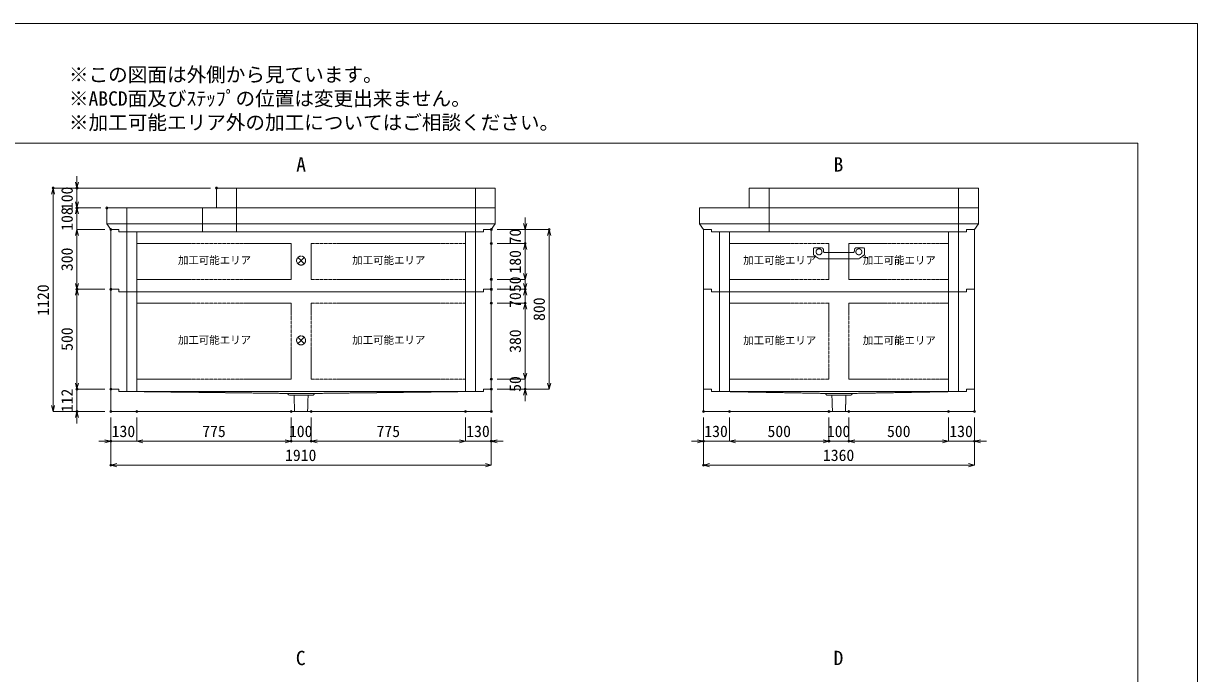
# Model space of a CAD drawing. Units: millimetres, scale not verified. Extents: x -4455 to 4455, y -3150 to 3150.
# Drawn here: x -1438 to 4455, y -109 to 3150 of the extents above; entities that cross this region are included whole.
import ezdxf
from ezdxf.enums import TextEntityAlignment as Align

# ---------------------------------------------------------------- set-up
doc = ezdxf.new("R2010")
doc.units = ezdxf.units.MM
doc.header["$LTSCALE"] = 20
doc.header["$PDMODE"] = 32
doc.header["$PDSIZE"] = 10
doc.linetypes.add('LONG_DASHED1', pattern=[7, 6, -1])
doc.linetypes.add('LONG_DOUBLE_CHAIN', pattern=[21.8, 18, -1, 0.6, -0.6, 0.6, -1])
for name, color, linetype, lineweight in [('0-0_D-TTL', 7, 'Continuous', 9), ('0-1_Defpoints', 7, 'Continuous', 9), ('0-3_D-TTL-TXT', 7, 'Continuous', 9), ('0-4_D-STR-TXT', 7, 'Continuous', 9), ('0-5_D-STR', 7, 'Continuous', 9), ('0-6_D-STR-DIM', 3, 'Continuous', 9), ('0-7_0', 7, 'Continuous', 9), ('0-8_D-STR-STR5', 1, 'LONG_DOUBLE_CHAIN', 9), ('0-9_D-STR-STR3', 2, 'LONG_DASHED1', 9)]:
    doc.layers.add(name, color=color, linetype=linetype, lineweight=lineweight)
doc.styles.add('ＭＳ ゴシック', font='')
doc.styles.get('ＭＳ ゴシック').set_extended_font_data('MS Gothic')

# ---------------------------------------------------------------- blocks, each defined once
blk = doc.blocks.new('A$C4DE05FD1')
at = {"layer": '0-0_D-TTL', "color": 134}
for p, q in [((4000, 76000), (114800, 76000)), ((114800, 76000), (114800, 4000))]:
    blk.add_line(p, q, dxfattribs=at)
at = {"layer": '0-1_Defpoints', "color": 134}
for p, q in [((0, 84000), (118800, 84000)), ((118800, 84000), (118800, 0))]:
    blk.add_line(p, q, dxfattribs=at)
at = {"layer": '0-3_D-TTL-TXT', "style": 'ＭＳ ゴシック'}
for s, p in [('※この図面は外側から見ています。', (43260.9, 79815.7)), ('※ABCD面及びｽﾃｯﾌﾟの位置は変更出来ません。', (43260.9, 78215.7)), ('※加工可能エリア外の加工についてはご相談ください。', (43260.9, 76615.7))]:
    blk.add_text(s, height=962.2, dxfattribs=at).set_placement(p, align=Align.BOTTOM_LEFT)
blk = doc.blocks.new('A$C31CA379A')
at = {"layer": '0-4_D-STR-TXT', "style": 'ＭＳ ゴシック'}
for s, p in [('A', (-325.9, -2190.5)), ('B', (35638.6, -2190.5)), ('C', (-351.4, -35190.5)), ('D', (35638.6, -35190.5))]:
    blk.add_text(s, height=962.2, dxfattribs=at).set_placement(p, align=Align.BOTTOM_LEFT)
blk = doc.blocks.new('A$C0EB83927')
at = {"layer": '0-5_D-STR'}
for p, q in [((-19100, 240), (-19100, -2000)), ((-19100, 240), (-18300, 240)), ((-18300, 0), (-18300, 240)), ((18300, 0), (-18300, 0)), ((19100, 240), (18300, 240)), ((18300, 0), (18300, 240)), ((19100, 240), (19100, -2000)), ((19100, -2000), (-19100, -2000))]:
    blk.add_line(p, q, dxfattribs=at)
at = {"layer": '0-5_D-STR', "linetype": 'LONG_DASHED1'}
for p, q in [((-17680, 0), (-1400, -200)), ((17680, 0), (1400, -200)), ((-1200, -380), (-1400, -200)), ((-1400, -200), (1400, -200)), ((-1200, -380), (1200, -380)), ((-653.3, -2000), (-705, -380)), ((653.3, -2000), (705, -380)), ((1200, -380), (1400, -200))]:
    blk.add_line(p, q, dxfattribs=at)
blk = doc.blocks.new('_Open30')
at = {"layer": '0-7_0'}
blk.add_line((0, 0), (-20, 0), dxfattribs=at)
blk.add_lwpolyline([(-20, 5.36), (0, 0), (-20, -5.36)], dxfattribs=at)
blk = doc.blocks.new('A$C78C0291E')
at = {"layer": '0-5_D-STR'}
for p, q in [((-13600, 240), (-13600, -2000)), ((-13600, 240), (-12800, 240)), ((-12800, 0), (-12800, 240)), ((-12800, 0), (12800, 0)), ((13600, 240), (12800, 240)), ((12800, 0), (12800, 240)), ((13600, 240), (13600, -2000)), ((-13600, -2000), (13600, -2000))]:
    blk.add_line(p, q, dxfattribs=at)
at = {"layer": '0-5_D-STR', "linetype": 'LONG_DASHED1'}
for p, q in [((-12180, 0), (-1400, -200)), ((12180, 0), (1400, -200)), ((-1200, -380), (-1400, -200)), ((1400, -200), (-1400, -200)), ((1200, -380), (-1200, -380)), ((-653.3, -2000), (-705, -380)), ((653.3, -2000), (705, -380)), ((1200, -380), (1400, -200))]:
    blk.add_line(p, q, dxfattribs=at)
blk = doc.blocks.new('A$C27844A11')
at = {"layer": '0-9_D-STR-STR3'}
for p, q in [((-2560, 1000), (-2560, 453.5)), ((-2515.5, 370.3), (-2060.4, 33.6)), ((-2460, 1100), (-1758.4, 1100)), ((1949.4, 0), (-1949.4, 0)), ((-1559.2, 917.4), (-1542, 721.3)), ((1442.4, 630), (-1442.4, 630)), ((1559.2, 917.4), (1542, 721.3)), ((2460, 1100), (1758.4, 1100)), ((2515.5, 370.3), (2060.4, 33.6)), ((2560, 1000), (2560, 453.5))]:
    blk.add_line(p, q, dxfattribs=at)
for centre in [(-2000, 700), (2000, 700)]:
    blk.add_circle(centre, 300, dxfattribs=at)
for centre, radius, start, end in [((-2460, 1000), 100, 90, 180), ((-2460, 453.5), 100, 180, 236.30993), ((-1949.4, 200), 200, 236.30993, 270), ((-1758.4, 900), 200, 5, 90), ((-1442.4, 730), 100, 185, 270), ((1442.4, 730), 100, 270, 355), ((1758.4, 900), 200, 90, 175), ((1949.4, 200), 200, 270, 303.69007), ((2460, 1000), 100, 0, 90), ((2460, 453.5), 100, 303.69007, 0)]:
    blk.add_arc(centre, radius, start, end, dxfattribs=at)
blk = doc.blocks.new('A$C37B4339D')
at = {"layer": '0-5_D-STR', "linetype": 'LONG_DASHED1'}
for p, q in [((-17500, 0), (-17500, 2400)), ((6500, 0), (6500, 2400)), ((9900, 0), (9900, 2400)), ((17500, 0), (17500, 2400))]:
    blk.add_line(p, q, dxfattribs=at)
at = {"layer": '0-5_D-STR'}
for p, q in [((19500, 820), (-19500, 820)), ((-19100, 240), (-18300, 240)), ((-18300, 0), (-18300, 240)), ((19100, 240), (18300, 240))]:
    blk.add_line(p, q, dxfattribs=at)
for points in [[(-19500, 2400), (19500, 2400), (19500, 820), (19100, 240)], [(-19500, 2400), (-19500, 820), (-19100, 240)], [(-18300, 0), (18300, 0), (18300, 240)]]:
    blk.add_lwpolyline(points, dxfattribs=at)
blk = doc.blocks.new('A$C29140D6D')
at = {"layer": '0-5_D-STR'}
blk.add_line((-14000, 2000), (-14000, 0), dxfattribs=at)
at = {"layer": '0-5_D-STR', "linetype": 'LONG_DASHED1'}
for p, q in [((-12000, 0), (-12000, 2000)), ((12000, 0), (12000, 2000))]:
    blk.add_line(p, q, dxfattribs=at)
at = {"layer": '0-5_D-STR'}
blk.add_lwpolyline([(-14000, 2000), (14000, 2000), (14000, 0), (-14000, 0)], dxfattribs=at)
blk = doc.blocks.new('A$C65632407')
at = {"layer": '0-5_D-STR', "linetype": 'LONG_DASHED1'}
for p, q in [((-9500, 0), (-9500, 2000)), ((9500, 0), (9500, 2000))]:
    blk.add_line(p, q, dxfattribs=at)
at = {"layer": '0-5_D-STR'}
blk.add_line((11500, 2000), (11500, 0), dxfattribs=at)
blk.add_lwpolyline([(11500, 2000), (-11500, 2000), (-11500, 0), (11500, 0)], dxfattribs=at)
blk = doc.blocks.new('A$C43A2383C')
at = {"layer": '0-5_D-STR'}
for p, q in [((240, 13600), (240, 12800)), ((820, -14000), (820, 14000)), ((0, 12800), (240, 12800)), ((240, -13600), (240, -12800))]:
    blk.add_line(p, q, dxfattribs=at)
at = {"layer": '0-5_D-STR', "linetype": 'LONG_DASHED1'}
for p, q in [((0, 12000), (2400, 12000)), ((0, -7000), (2400, -7000))]:
    blk.add_line(p, q, dxfattribs=at)
at = {"layer": '0-5_D-STR'}
for points in [[(2400, 14000), (2400, -14000), (820, -14000), (240, -13600)], [(2400, 14000), (820, 14000), (240, 13600)], [(0, 12800), (0, -12800), (240, -12800)]]:
    blk.add_lwpolyline(points, dxfattribs=at)
blk = doc.blocks.new('A$C1C640AAB')
at = {"layer": '0-8_D-STR-STR5'}
for p, q in [((-318.2, -318.2), (318.2, 318.2)), ((-318.2, 318.2), (318.2, -318.2))]:
    blk.add_line(p, q, dxfattribs=at)
blk.add_circle((0, 0), 450, dxfattribs=at)
blk = doc.blocks.new('A$C25BF593D')
at = {"layer": '0-5_D-STR'}
for p, q in [((-19100, -5760), (-19100, 240)), ((-19100, 240), (-18300, 240)), ((-18300, 0), (-18300, 240)), ((-18300, 0), (18300, 0)), ((19100, 240), (18300, 240)), ((18300, 0), (18300, 240)), ((19100, -5760), (19100, 240)), ((-19100, -5760), (-18300, -5760)), ((-18300, -6000), (-18300, -5760)), ((19100, -5760), (18300, -5760)), ((18300, -6000), (18300, -5760)), ((-18300, -6000), (18300, -6000))]:
    blk.add_line(p, q, dxfattribs=at)
at = {"layer": '0-5_D-STR', "linetype": 'LONG_DASHED1'}
for p, q in [((-17500, -6000), (-17500, 0)), ((-16500, -6000), (-16500, 0)), ((16500, -6000), (16500, 0)), ((17500, -6000), (17500, 0))]:
    blk.add_line(p, q, dxfattribs=at)
at = {"layer": '0-8_D-STR-STR5'}
for p, q in [((-16500, -1160), (-16500, -4760)), ((-1000, -1160), (-16500, -1160)), ((-1000, -1160), (-1000, -4760)), ((1000, -1160), (16500, -1160)), ((1000, -1160), (1000, -4760)), ((16500, -1160), (16500, -4760)), ((-1000, -4760), (-16500, -4760)), ((1000, -4760), (16500, -4760))]:
    blk.add_line(p, q, dxfattribs=at)
blk = doc.blocks.new('A$C349817E5')
at = {"layer": '0-5_D-STR'}
for p, q in [((-13600, -5760), (-13600, 240)), ((-13600, 240), (-12800, 240)), ((-12800, 0), (-12800, 240)), ((-12800, 0), (12800, 0)), ((13600, 240), (12800, 240)), ((12800, 0), (12800, 240)), ((13600, -5760), (13600, 240)), ((-13600, -5760), (-12800, -5760)), ((-12800, -6000), (-12800, -5760)), ((13600, -5760), (12800, -5760)), ((12800, -6000), (12800, -5760)), ((-12800, -6000), (12800, -6000))]:
    blk.add_line(p, q, dxfattribs=at)
at = {"layer": '0-5_D-STR', "linetype": 'LONG_DASHED1'}
for p, q in [((-12000, -6000), (-12000, 0)), ((-11000, -6000), (-11000, 0)), ((11000, -6000), (11000, 0)), ((12000, -6000), (12000, 0))]:
    blk.add_line(p, q, dxfattribs=at)
at = {"layer": '0-8_D-STR-STR5'}
for p, q in [((-11000, -1160), (-11000, -4760)), ((-1000, -1160), (-11000, -1160)), ((-1000, -1160), (-1000, -4760)), ((1000, -1160), (11000, -1160)), ((1000, -1160), (1000, -4760)), ((11000, -1160), (11000, -4760)), ((-1000, -4760), (-11000, -4760)), ((1000, -4760), (11000, -4760))]:
    blk.add_line(p, q, dxfattribs=at)
blk = doc.blocks.new('A$C1A463117')
at = {"layer": '0-5_D-STR'}
for p, q in [((-19100, 240), (-18300, 240)), ((-19100, -9760), (-19100, 240)), ((-18300, 0), (-18300, 240)), ((-18300, 0), (18300, 0)), ((19100, 240), (18300, 240)), ((18300, 0), (18300, 240)), ((19100, -9760), (19100, 240)), ((-19100, -9760), (-18300, -9760)), ((-18300, -10000), (-18300, -9760)), ((-18300, -10000), (18300, -10000)), ((19100, -9760), (18300, -9760)), ((18300, -10000), (18300, -9760))]:
    blk.add_line(p, q, dxfattribs=at)
at = {"layer": '0-5_D-STR', "linetype": 'LONG_DASHED1'}
for p, q in [((-17500, -10000), (-17500, 0)), ((-16500, -10000), (-16500, 0)), ((16500, -10000), (16500, 0)), ((17500, -10000), (17500, 0))]:
    blk.add_line(p, q, dxfattribs=at)
at = {"layer": '0-8_D-STR-STR5'}
for p, q in [((-16500, -1160), (-16500, -8760)), ((-1000, -1160), (-16500, -1160)), ((-1000, -1160), (-1000, -8760)), ((1000, -1160), (16500, -1160)), ((1000, -1160), (1000, -8760)), ((16500, -1160), (16500, -8760)), ((-1000, -8760), (-16500, -8760)), ((1000, -8760), (16500, -8760))]:
    blk.add_line(p, q, dxfattribs=at)
blk = doc.blocks.new('A$C27DE69BD')
at = {"layer": '0-5_D-STR'}
for p, q in [((-13600, 240), (-12800, 240)), ((-13600, -9760), (-13600, 240)), ((-12800, 0), (-12800, 240)), ((-12800, 0), (12800, 0)), ((13600, 240), (12800, 240)), ((12800, 0), (12800, 240)), ((13600, -9760), (13600, 240)), ((-13600, -9760), (-12800, -9760)), ((-12800, -10000), (-12800, -9760)), ((-12800, -10000), (12800, -10000)), ((13600, -9760), (12800, -9760)), ((12800, -10000), (12800, -9760))]:
    blk.add_line(p, q, dxfattribs=at)
at = {"layer": '0-5_D-STR', "linetype": 'LONG_DASHED1'}
for p, q in [((-12000, -10000), (-12000, 0)), ((-11000, -10000), (-11000, 0)), ((11000, -10000), (11000, 0)), ((12000, -10000), (12000, 0))]:
    blk.add_line(p, q, dxfattribs=at)
at = {"layer": '0-8_D-STR-STR5'}
for p, q in [((-1000, -1160), (-11000, -1160)), ((-11000, -1160), (-11000, -8760)), ((-1000, -1120), (-1000, -8760)), ((1000, -1160), (11000, -1160)), ((1000, -1160), (1000, -8760)), ((11000, -1160), (11000, -8760)), ((-1000, -8760), (-11000, -8760)), ((1000, -8760), (11000, -8760))]:
    blk.add_line(p, q, dxfattribs=at)

msp = doc.modelspace()

# ---------------------------------------------------------------- linework, layer by layer
at = {"layer": '0-1_Defpoints'}
for p in [(-1290, 2325), (-1170, 2325), (-470, 2325), (-1170, 2225), (-1020, 2225), (-1000, 2117), (-1000, 2117), (910, 2117), (910, 2117), (1200, 2117), (910, 2047), (1080, 2047), (910, 1867), (-1170, 1817), (-1000, 1817), (-1000, 1817), (910, 1817), (910, 1817), (1080, 1817), (910, 1747), (910, 1747), (1080, 1747), (910, 1367), (-1170, 1317), (-1000, 1317), (-1000, 1317), (910, 1317), (910, 1317), (1080, 1317), (-1170, 1205), (-1000, 1205), (-1000, 1205), (-1000, 1205), (-1000, 1205), (-870, 1205), (-95, 1205), (5, 1205), (780, 1205), (910, 1205), (1975, 1205), (1975, 1205), (2105, 1205), (2605, 1205), (2705, 1205), (3205, 1205), (3335, 1205), (-1000, 1055), (-95, 1055), (5, 1055), (910, 1055), (1975, 1055), (2605, 1055), (2705, 1055), (3335, 1055), (-1000, 935), (1975, 935)]:
    msp.add_point(p, dxfattribs=at)
at = {"layer": '0-6_D-STR-DIM'}
for p, q in [((-1170, 2355), (-1170, 2385)), ((-500, 2325), (-1290, 2325)), ((-500, 2325), (-1170, 2325)), ((-1170, 2225), (-1170, 2325)), ((-1290, 1235), (-1290, 2295)), ((-1170, 2255), (-1170, 2285)), ((-1050, 2225), (-1170, 2225)), ((-1170, 2117), (-1170, 2225)), ((-1050, 2225), (-1170, 2225)), ((-1170, 2195), (-1170, 2165)), ((1080, 2147), (1080, 2177)), ((-1030, 2117), (-1170, 2117)), ((-1030, 2117), (-1170, 2117)), ((-1170, 2087), (-1170, 2057)), ((-1170, 2087), (-1170, 1847)), ((940, 2117), (1200, 2117)), ((940, 2117), (1080, 2117)), ((1080, 2117), (1080, 2047)), ((1200, 1347), (1200, 2087)), ((940, 2047), (1080, 2047)), ((940, 2047), (1080, 2047)), ((1080, 1897), (1080, 2017)), ((1080, 2017), (1080, 1987)), ((1080, 1897), (1080, 1927)), ((940, 1867), (1080, 1867)), ((940, 1867), (1080, 1867)), ((1080, 1847), (1080, 1877)), ((1080, 1867), (1080, 1817)), ((-1030, 1817), (-1170, 1817)), ((-1030, 1817), (-1170, 1817)), ((-1170, 1787), (-1170, 1347)), ((940, 1817), (1080, 1817)), ((940, 1817), (1080, 1817)), ((1080, 1817), (1080, 1747)), ((1080, 1787), (1080, 1757)), ((940, 1747), (1080, 1747)), ((940, 1747), (1080, 1747)), ((1080, 1717), (1080, 1687)), ((1080, 1397), (1080, 1717)), ((1080, 1397), (1080, 1427)), ((-1170, 1347), (-1170, 1377)), ((940, 1367), (1080, 1367)), ((940, 1367), (1080, 1367)), ((1080, 1367), (1080, 1317)), ((-1030, 1317), (-1170, 1317)), ((-1170, 1317), (-1170, 1205)), ((-1030, 1317), (-1170, 1317)), ((940, 1317), (1200, 1317)), ((940, 1317), (1080, 1317)), ((1080, 1287), (1080, 1257)), ((-1030, 1205), (-1290, 1205)), ((-1030, 1205), (-1170, 1205)), ((-1170, 1175), (-1170, 1145)), ((-1000, 1175), (-1000, 935)), ((-1000, 1175), (-1000, 1055)), ((-870, 1175), (-870, 1055)), ((-870, 1175), (-870, 1055)), ((-95, 1175), (-95, 1055)), ((-95, 1175), (-95, 1055)), ((5, 1175), (5, 1055)), ((5, 1175), (5, 1055)), ((780, 1175), (780, 1055)), ((780, 1175), (780, 1055)), ((910, 1175), (910, 1055)), ((910, 1175), (910, 935)), ((1975, 1175), (1975, 935)), ((1975, 1175), (1975, 1055)), ((2105, 1175), (2105, 1055)), ((2105, 1175), (2105, 1055)), ((2605, 1175), (2605, 1055)), ((2605, 1175), (2605, 1055)), ((2705, 1175), (2705, 1055)), ((2705, 1175), (2705, 1055)), ((3205, 1175), (3205, 1055)), ((3205, 1175), (3205, 1055)), ((3335, 1175), (3335, 1055)), ((3335, 1175), (3335, 935)), ((-1030, 1055), (-1060, 1055)), ((-870, 1055), (-1000, 1055)), ((-840, 1055), (-125, 1055)), ((-840, 1055), (-810, 1055)), ((-125, 1055), (-155, 1055)), ((-95, 1055), (5, 1055)), ((750, 1055), (35, 1055)), ((35, 1055), (65, 1055)), ((750, 1055), (720, 1055)), ((780, 1055), (910, 1055)), ((940, 1055), (970, 1055)), ((1945, 1055), (1915, 1055)), ((2105, 1055), (1975, 1055)), ((2135, 1055), (2575, 1055)), ((2135, 1055), (2165, 1055)), ((2575, 1055), (2545, 1055)), ((2605, 1055), (2705, 1055)), ((3175, 1055), (2735, 1055)), ((2735, 1055), (2765, 1055)), ((3175, 1055), (3145, 1055)), ((3205, 1055), (3335, 1055)), ((3365, 1055), (3395, 1055)), ((880, 935), (-970, 935)), ((3305, 935), (2005, 935))]:
    msp.add_line(p, q, dxfattribs=at)

# ---------------------------------------------------------------- block references
at = {"layer": '0-0_D-TTL', "xscale": 0.075, "yscale": 0.075}
msp.add_blockref('A$C4DE05FD1', (-4455, -3150), dxfattribs=at)
at = {"layer": '0-4_D-STR-TXT', "xscale": 0.075, "yscale": 0.075}
msp.add_blockref('A$C31CA379A', (-45, 2550), dxfattribs=at)
at = {"layer": '0-5_D-STR', "yscale": 0.05}
for name, p, xscale in [('A$C29140D6D', (230, 2225), 0.05), ('A$C65632407', (2780, 2225), -0.05), ('A$C37B4339D', (-45, 2105), -0.05), ('A$C25BF593D', (-45, 2105), 0.05), ('A$C349817E5', (2655, 2105), 0.05), ('A$C1A463117', (-45, 1805), 0.05), ('A$C27DE69BD', (2655, 1805), 0.05), ('A$C0EB83927', (-45, 1305), -0.05), ('A$C78C0291E', (2655, 1305), 0.05)]:
    msp.add_blockref(name, p, dxfattribs=dict(at, xscale=xscale))
at = {"layer": '0-5_D-STR', "xscale": -0.05, "yscale": 0.05, "rotation": 270}
msp.add_blockref('A$C43A2383C', (2655, 2105), dxfattribs=at)
at = {"layer": '0-6_D-STR-DIM', "xscale": 1.5, "yscale": 1.5}
for p, rotation in [((-1290, 2325), 90), ((-1170, 2325), 270), ((-1170, 2225), 270), ((-1170, 2225), 90), ((1080, 2117), 270), ((-1170, 2117), 90), ((-1170, 2117), 90), ((1200, 2117), 90), ((1080, 2047), 90), ((1080, 2047), 90), ((1080, 1867), 270), ((1080, 1867), 270), ((-1170, 1817), 270), ((1080, 1817), 270), ((-1170, 1817), 90), ((1080, 1817), 90), ((1080, 1747), 90), ((1080, 1747), 90), ((1080, 1367), 270), ((1080, 1367), 270), ((-1170, 1317), 270), ((-1170, 1317), 270), ((1080, 1317), 90), ((1200, 1317), 270), ((-1290, 1205), 270), ((-1170, 1205), 90), ((-870, 1055), 180), ((-870, 1055), 180), ((5, 1055), 180), ((5, 1055), 180), ((910, 1055), 180), ((2105, 1055), 180), ((2105, 1055), 180), ((2705, 1055), 180), ((2705, 1055), 180), ((3335, 1055), 180), ((-1000, 935), 180), ((1975, 935), 180)]:
    msp.add_blockref('_Open30', p, dxfattribs=dict(at, rotation=rotation))
for p in [(-1000, 1055), (-95, 1055), (-95, 1055), (780, 1055), (780, 1055), (1975, 1055), (2605, 1055), (2605, 1055), (3205, 1055), (3205, 1055), (910, 935), (3335, 935)]:
    msp.add_blockref('_Open30', p, dxfattribs=at)
at = {"layer": '0-8_D-STR-STR5', "xscale": 0.05, "yscale": 0.05}
for p in [(-45, 1961), (-45, 1561)]:
    msp.add_blockref('A$C1C640AAB', p, dxfattribs=at)
at = {"layer": '0-9_D-STR-STR3', "xscale": 0.05, "yscale": 0.05}
msp.add_blockref('A$C27844A11', (2655, 1970), dxfattribs=at)

# ---------------------------------------------------------------- texts
at = {"layer": '0-6_D-STR-DIM', "style": 'ＭＳ ゴシック'}
for s, p in [('100', (-1173.9, 2214.22)), ('108', (-1173.9, 2110.67)), ('70', (1076.1, 2042.1)), ('300', (-1173.9, 1908.35)), ('180', (1076.1, 1896.22)), ('1120', (-1293.9, 1684.72)), ('50', (1076.1, 1802.85)), ('70', (1076.1, 1723.82)), ('800', (1196.1, 1658.35)), ('500', (-1173.9, 1508.35)), ('380', (1076.1, 1498.35)), ('50', (1076.1, 1302.85)), ('112', (-1173.9, 1200.85))]:
    msp.add_text(s, height=57.77, rotation=90, dxfattribs=at).set_placement(p, align=Align.BOTTOM_LEFT)
for s, p in [('130', (-995.78, 1058.9)), ('775', (-541.12, 1058.9)), ('100', (-105.78, 1058.9)), ('775', (333.88, 1058.9)), ('130', (784.22, 1058.9)), ('130', (1979.22, 1058.9)), ('500', (2296.35, 1058.9)), ('100', (2594.22, 1058.9)), ('500', (2896.35, 1058.9)), ('130', (3209.22, 1058.9)), ('1910', (-125.28, 938.9)), ('1360', (2574.72, 938.9))]:
    msp.add_text(s, height=57.77, dxfattribs=at).set_placement(p, align=Align.BOTTOM_LEFT)
at = {"layer": '0-8_D-STR-STR5', "style": 'ＭＳ ゴシック'}
for p in [(-662.98, 1932.03), (212.02, 1932.03), (2174.52, 1932.03), (2774.52, 1932.03), (-662.98, 1532.03), (212.02, 1532.03), (2174.52, 1530.03), (2774.52, 1530.03)]:
    msp.add_text('加工可能エリア', height=38.42, dxfattribs=at).set_placement(p, align=Align.BOTTOM_LEFT)

doc.saveas('drawing.dxf')
